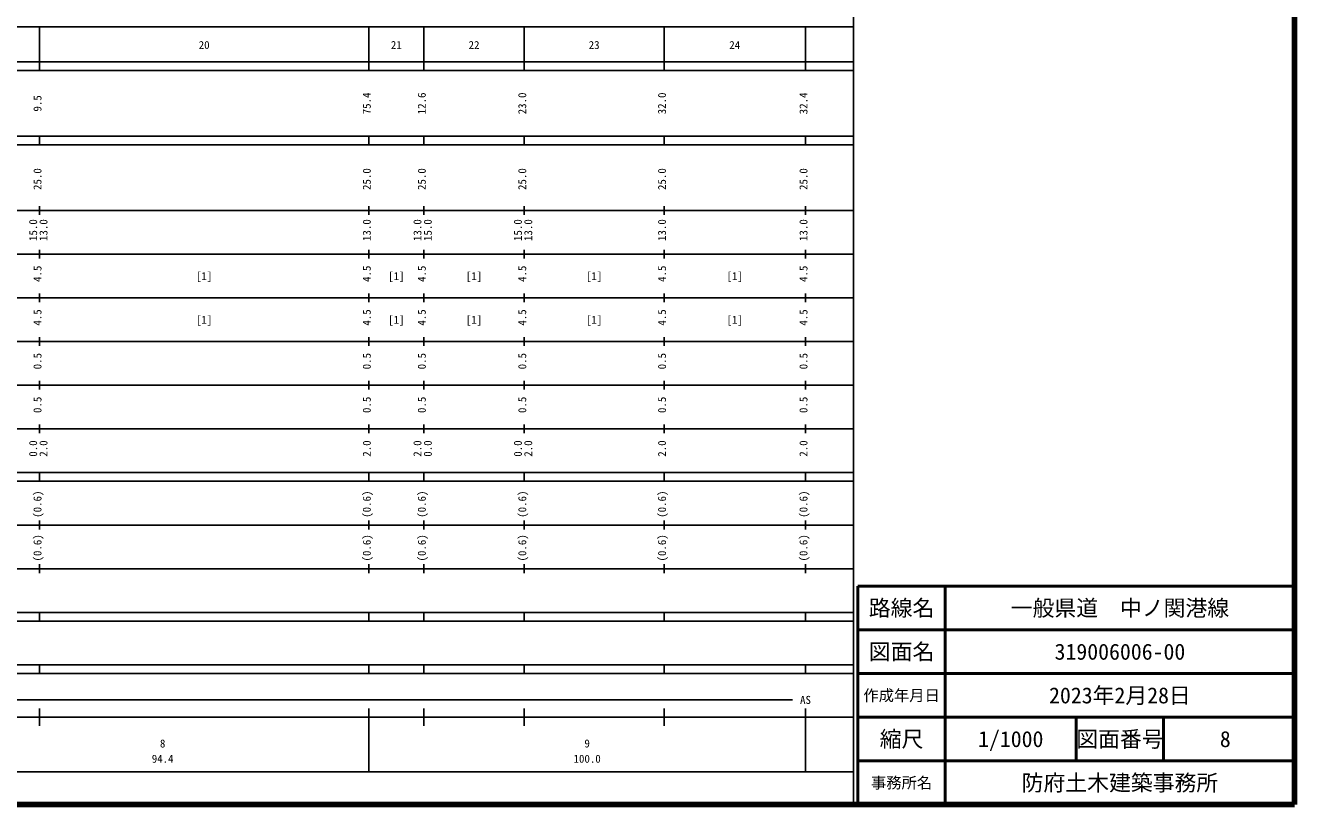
# Model space of a CAD drawing. Units: millimetres on the paper, enlarged 1000 times. Extents: x 40000 to 680000, y 20000 to 380000.
# Drawn here: x 389366 to 680000, y 20000 to 198357 of the extents above; entities that cross this region are included whole.
import ezdxf
from ezdxf.enums import TextEntityAlignment as Align

# ---------------------------------------------------------------- set-up
doc = ezdxf.new("R2010")
doc.units = ezdxf.units.MM
doc.header["$LTSCALE"] = 1000
for name, color, linetype, lineweight in [('M-TTL', 2, 'Continuous', 140), ('M-TTL-BAND', 7, 'Continuous', 25), ('M-TTL-FRAM', 2, 'Continuous', 50), ('M-TTL-LINE', 7, 'Continuous', 50)]:
    doc.layers.add(name, color=color, linetype=linetype, lineweight=lineweight)
doc.layers.add('M-TTL-TXT', color=7, linetype='Continuous')
doc.styles.add('ＭＳ ゴシック', font='')
doc.styles.get('ＭＳ ゴシック').set_extended_font_data('MS Gothic')

msp = doc.modelspace()

# ---------------------------------------------------------------- linework, layer by layer
at = {"layer": 'M-TTL'}
for p, q in [((680000, 20000), (680000, 380000)), ((40000, 20000), (680000, 20000))]:
    msp.add_line(p, q, dxfattribs=at)
at = {"layer": 'M-TTL-BAND'}
for p, q in [((579000, 20000), (579000, 370000)), ((68000, 198000), (579000, 198000)), ((392600, 188000), (392600, 198000)), ((468000, 188000), (468000, 198000)), ((480600, 188000), (480600, 198000)), ((503600, 188000), (503600, 198000)), ((535600, 188000), (535600, 198000)), ((568000, 188000), (568000, 198000)), ((40000, 190000), (579000, 190000)), ((40000, 188000), (579000, 188000)), ((40000, 173000), (579000, 173000)), ((392600, 171000), (392600, 173000)), ((468000, 171000), (468000, 173000)), ((480600, 171000), (480600, 173000)), ((503600, 171000), (503600, 173000)), ((535600, 171000), (535600, 173000)), ((568000, 171000), (568000, 173000)), ((40000, 171000), (579000, 171000)), ((392600, 155000), (392600, 157000)), ((468000, 155000), (468000, 157000)), ((480600, 155000), (480600, 157000)), ((503600, 155000), (503600, 157000)), ((535600, 155000), (535600, 157000)), ((568000, 155000), (568000, 157000)), ((40000, 156000), (579000, 156000)), ((46000, 146000), (579000, 146000)), ((392600, 145000), (392600, 147000)), ((468000, 145000), (468000, 147000)), ((480600, 145000), (480600, 147000)), ((503600, 145000), (503600, 147000)), ((535600, 145000), (535600, 147000)), ((568000, 145000), (568000, 147000)), ((392600, 135000), (392600, 137000)), ((468000, 135000), (468000, 137000)), ((480600, 135000), (480600, 137000)), ((503600, 135000), (503600, 137000)), ((535600, 135000), (535600, 137000)), ((568000, 135000), (568000, 137000)), ((52000, 136000), (579000, 136000)), ((46000, 126000), (579000, 126000)), ((392600, 125000), (392600, 127000)), ((468000, 125000), (468000, 127000)), ((480600, 125000), (480600, 127000)), ((503600, 125000), (503600, 127000)), ((535600, 125000), (535600, 127000)), ((568000, 125000), (568000, 127000)), ((392600, 115000), (392600, 117000)), ((468000, 115000), (468000, 117000)), ((480600, 115000), (480600, 117000)), ((503600, 115000), (503600, 117000)), ((535600, 115000), (535600, 117000)), ((568000, 115000), (568000, 117000)), ((52000, 116000), (579000, 116000)), ((46000, 106000), (579000, 106000)), ((392600, 105000), (392600, 107000)), ((468000, 105000), (468000, 107000)), ((480600, 105000), (480600, 107000)), ((503600, 105000), (503600, 107000)), ((535600, 105000), (535600, 107000)), ((568000, 105000), (568000, 107000)), ((40000, 96000), (579000, 96000)), ((392600, 94000), (392600, 96000)), ((468000, 94000), (468000, 96000)), ((480600, 94000), (480600, 96000)), ((503600, 94000), (503600, 96000)), ((535600, 94000), (535600, 96000)), ((568000, 94000), (568000, 96000)), ((40000, 94000), (579000, 94000)), ((392600, 83000), (392600, 85000)), ((468000, 83000), (468000, 85000)), ((480600, 83000), (480600, 85000)), ((503600, 83000), (503600, 85000)), ((535600, 83000), (535600, 85000)), ((568000, 83000), (568000, 85000)), ((49000, 84000), (579000, 84000)), ((40000, 74000), (579000, 74000)), ((392600, 73000), (392600, 75000)), ((468000, 73000), (468000, 75000)), ((480600, 73000), (480600, 75000)), ((503600, 73000), (503600, 75000)), ((535600, 73000), (535600, 75000)), ((568000, 73000), (568000, 75000)), ((40000, 64000), (579000, 64000)), ((392600, 62000), (392600, 64000)), ((468000, 62000), (468000, 64000)), ((480600, 62000), (480600, 64000)), ((503600, 62000), (503600, 64000)), ((535600, 62000), (535600, 64000)), ((568000, 62000), (568000, 64000)), ((40000, 62000), (579000, 62000)), ((40000, 52000), (579000, 52000)), ((40000, 50000), (579000, 50000)), ((392600, 50000), (392600, 52000)), ((468000, 50000), (468000, 52000)), ((480600, 50000), (480600, 52000)), ((503600, 50000), (503600, 52000)), ((535600, 50000), (535600, 52000)), ((568000, 50000), (568000, 52000)), ((71000, 44000), (565000, 44000)), ((392600, 38000), (392600, 42000)), ((468000, 27500), (468000, 42000)), ((480600, 38000), (480600, 42000)), ((503600, 38000), (503600, 42000)), ((535600, 38000), (535600, 42000)), ((568000, 27500), (568000, 42000)), ((40000, 40000), (579000, 40000)), ((68000, 27500), (579000, 27500))]:
    msp.add_line(p, q, dxfattribs=at)
at = {"layer": 'M-TTL-FRAM'}
for p, q in [((680000, 70000), (580000, 70000)), ((580000, 70000), (580000, 20000))]:
    msp.add_line(p, q, dxfattribs=at)
at = {"layer": 'M-TTL-LINE'}
for p, q in [((600000, 70000), (600000, 20000)), ((680000, 60000), (580000, 60000)), ((680000, 50000), (580000, 50000)), ((680000, 40000), (580000, 40000)), ((630000, 40000), (630000, 30000)), ((650000, 40000), (650000, 30000)), ((680000, 30000), (580000, 30000))]:
    msp.add_line(p, q, dxfattribs=at)

# ---------------------------------------------------------------- texts
at = {"layer": 'M-TTL-BAND', "style": 'ＭＳ ゴシック'}
for s, p in [('20', (430300, 192405)), ('21', (474300, 192405)), ('22', (492100, 192405)), ('23', (519600, 192405)), ('24', (551800, 192405)), ('[1]', (430300, 139500)), ('[1]', (474300, 139500)), ('[1]', (492100, 139500)), ('[1]', (519600, 139500)), ('[1]', (551800, 139500)), ('[1]', (430300, 129500)), ('[1]', (474300, 129500)), ('[1]', (492100, 129500)), ('[1]', (519600, 129500)), ('[1]', (551800, 129500)), ('AS', (568000, 42500)), ('8', (420800, 32523)), ('9', (518000, 32523)), ('94.4', (420800, 29033)), ('100.0', (518000, 29033))]:
    msp.add_text(s, height=1833, dxfattribs=at).set_placement(p, align=Align.BOTTOM_CENTER)
for s, p in [('9.5', (393600, 180500)), ('75.4', (469000, 180500)), ('12.6', (481600, 180500)), ('23.0', (504600, 180500)), ('32.0', (536600, 180500)), ('32.4', (569000, 180500)), ('25.0', (393600, 163174)), ('25.0', (469000, 163174)), ('25.0', (481600, 163174)), ('25.0', (504600, 163174)), ('25.0', (536600, 163174)), ('25.0', (569000, 163174)), ('15.0', (392600, 151500)), ('13.0', (394970, 151500)), ('13.0', (469000, 151500)), ('13.0', (480600, 151500)), ('15.0', (482970, 151500)), ('15.0', (503600, 151500)), ('13.0', (505970, 151500)), ('13.0', (536600, 151500)), ('13.0', (569000, 151500)), ('4.5', (393600, 141500)), ('4.5', (469000, 141500)), ('4.5', (481600, 141500)), ('4.5', (504600, 141500)), ('4.5', (536600, 141500)), ('4.5', (569000, 141500)), ('4.5', (393600, 131500)), ('4.5', (469000, 131500)), ('4.5', (481600, 131500)), ('4.5', (504600, 131500)), ('4.5', (536600, 131500)), ('4.5', (569000, 131500)), ('0.5', (393600, 121500)), ('0.5', (469000, 121500)), ('0.5', (481600, 121500)), ('0.5', (504600, 121500)), ('0.5', (536600, 121500)), ('0.5', (569000, 121500)), ('0.5', (393600, 111500)), ('0.5', (469000, 111500)), ('0.5', (481600, 111500)), ('0.5', (504600, 111500)), ('0.5', (536600, 111500)), ('0.5', (569000, 111500)), ('0.0', (392600, 101500)), ('2.0', (394970, 101500)), ('2.0', (469000, 101500)), ('2.0', (480600, 101500)), ('0.0', (482970, 101500)), ('0.0', (503600, 101500)), ('2.0', (505970, 101500)), ('2.0', (536600, 101500)), ('2.0', (569000, 101500)), ('(0.6)', (393600, 88764)), ('(0.6)', (469000, 88764)), ('(0.6)', (481600, 88764)), ('(0.6)', (504600, 88764)), ('(0.6)', (536600, 88764)), ('(0.6)', (569000, 88764)), ('(0.6)', (393600, 78764)), ('(0.6)', (469000, 78764)), ('(0.6)', (481600, 78764)), ('(0.6)', (504600, 78764)), ('(0.6)', (536600, 78764)), ('(0.6)', (569000, 78764))]:
    msp.add_text(s, height=1833, rotation=90, dxfattribs=at).set_placement(p, align=Align.BOTTOM_CENTER)
at = {"layer": 'M-TTL-TXT', "style": 'ＭＳ ゴシック'}
for s, height, p in [('路線名', 3666, (590000, 65000)), ('路線名', 3666, (590000, 65000)), ('一般県道\u3000中ノ関港線', 3666, (640000, 65000)), ('図面名', 3666, (590000, 55000)), ('図面名', 3666, (590000, 55000)), ('319006006-00', 3666, (640000, 55000)), ('作成年月日', 2566, (590000, 45000)), ('作成年月日', 2566, (590000, 45000)), ('2023年2月28日', 3666, (640000, 45000)), ('縮尺', 3666, (590000, 35000)), ('縮尺', 3666, (590000, 35000)), ('1/1000', 3666, (615000, 35000)), ('図面番号', 3666, (640000, 35000)), ('図面番号', 3666, (640000, 35000)), ('8', 3666, (664125, 35000)), ('事務所名', 2566, (590000, 25000)), ('事務所名', 2566, (590000, 25000)), ('防府土木建築事務所', 3666, (640000, 25000))]:
    msp.add_text(s, height=height, dxfattribs=at).set_placement(p, align=Align.MIDDLE_CENTER)

doc.saveas('drawing.dxf')
